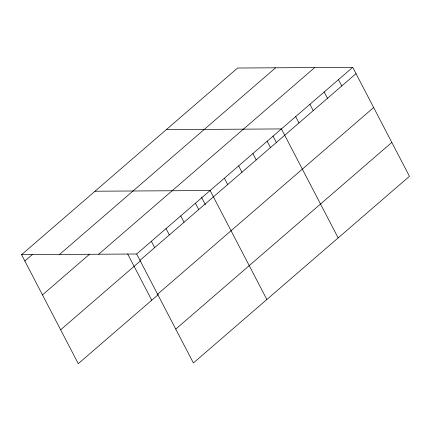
<?xml version="1.0" encoding="UTF-8"?>
<svg xmlns="http://www.w3.org/2000/svg" width="431" height="431" viewBox="0 0 431 431"><rect width="100%" height="100%" fill="white"/><g stroke="black" fill="none" stroke-linecap="round" stroke-linejoin="round"><path stroke-width="0.65" d="M21.55 254.694L237.61 68.023L352.72 67.322L409.45 176.306L193.39 362.977L136.659 253.999L21.55 254.694L78.28 363.678L158.36 294.486M24.847 261.03L32.444 254.462M59.537 254.468L275.598 67.791M42.48 294.901L89.594 254.193M98.672 254.231L314.732 67.554M136.659 253.999L352.72 67.322M139.956 260.335L356.017 73.658M60.647 329.801L140.22 261.051M157.59 294.206L373.65 107.529M175.756 329.106L391.817 142.429M166.312 129.623L281.421 128.928L338.152 237.907M95.009 191.224L210.118 190.529L266.848 299.507M338.459 79.643L341.756 85.979M324.198 91.965L327.495 98.3M309.937 104.286L313.235 110.616M295.677 116.607L298.974 122.937M273.012 136.029L276.4 142.537M267.161 141.249L270.458 147.58M252.9 153.571L256.197 159.901M238.639 165.892L241.936 172.222M224.379 178.208L227.676 184.543M201.406 197.037L205.409 204.73M195.426 203.227L198.723 209.558M180.734 215.92L184.032 222.251M166.043 228.613L169.34 234.943M151.351 241.306L154.648 247.642M127.641 253.913L151.739 300.208"/></g></svg>
